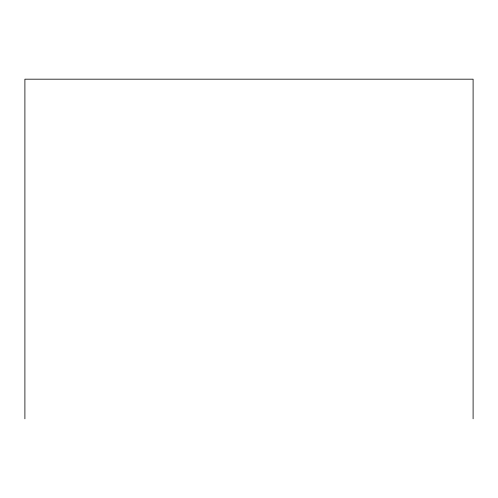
<?xml version="1.0" encoding="UTF-8"?>
<svg xmlns="http://www.w3.org/2000/svg" width="498" height="498" viewBox="0 0 498 498"><rect width="100%" height="100%" fill="white"/><g stroke="black" fill="none" stroke-linecap="round" stroke-linejoin="round"><path stroke-width="0.75" d="M473.1 418.818L473.1 79.182L24.9 79.182L24.9 418.818"/></g></svg>
